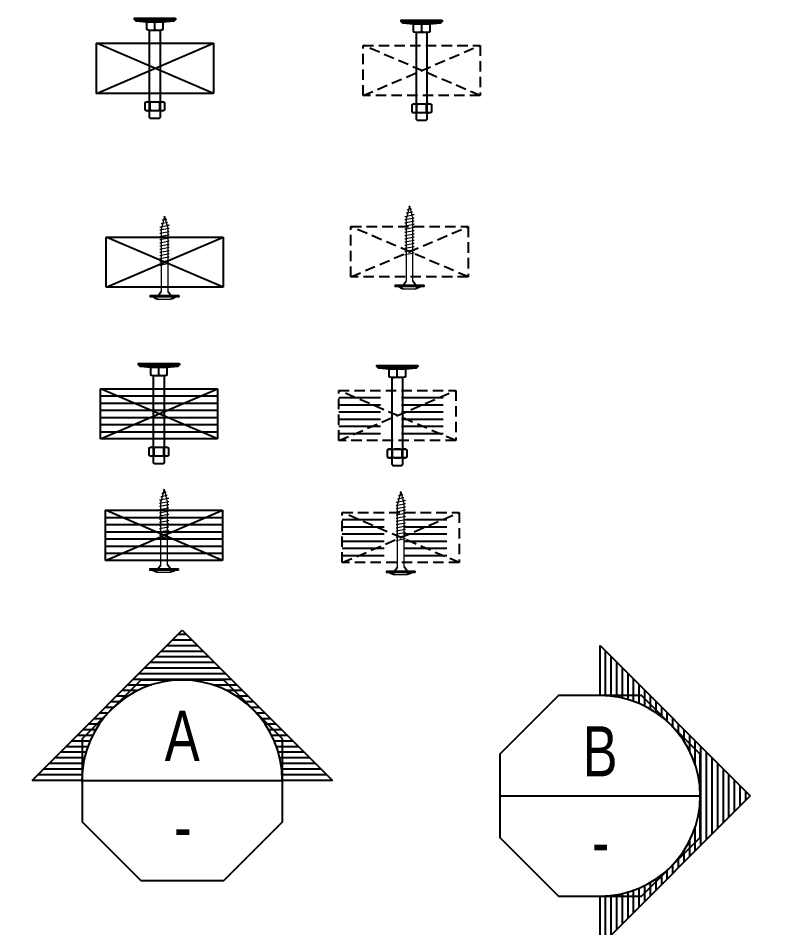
# Model space of a CAD drawing. Header units: inches. Extents: x 2832 to 8547, y -592 to 860.
# Drawn here: x 3632.61 to 3655.6, y 139.47 to 166.65 of the extents above; entities that cross this region are included whole.
import ezdxf
from ezdxf import colors
from ezdxf.entities.mleader import LeaderData, LeaderLine
from ezdxf.enums import TextEntityAlignment as Align
from ezdxf.math import Vec2, Vec3

# ---------------------------------------------------------------- set-up
doc = ezdxf.new("R2010")
doc.units = ezdxf.units.IN
doc.header["$LTSCALE"] = 5
doc.header["$MEASUREMENT"] = 0
doc.set_wipeout_variables(frame=1)
doc.linetypes.add('HIDDEN', pattern=[0.375, 0.25, -0.125])
for name, color, linetype in [('FMTEXTA', 4, 'Continuous'), ('FORM', 5, 'Continuous'), ('NOTES', 5, 'Continuous'), ('PLYA', 4, 'Continuous')]:
    doc.layers.add(name, color=color, linetype=linetype)
doc.styles.add('Arial Narrow', font='ARIALN.TTF', dxfattribs={"height": 1.5})
doc.styles.add('S', font='arial.ttf', dxfattribs={"height": 2})

# ---------------------------------------------------------------- blocks, each defined once
blk = doc.blocks.new('5_16 x 3 IN ELEV BOLT')
at = {"color": 0}
blk.add_lwpolyline([(0, 0.6135), (0.035, 0.6135), (0.085, 0.5635), (0.114, 0.24183), (0.34107, 0.24183), (0.364, 0.15625), (2.96695, 0.15625), (3, 0.1232), (3, -0.1232), (2.96695, -0.15625), (0.364, -0.15625), (0.34107, -0.24183), (0.114, -0.24183), (0.085, -0.5635), (0.035, -0.6135), (0, -0.6135)], close=True, dxfattribs=at)
for points in [[(0.035, 0.6135), (0.035, -0.6135)], [(0.085, 0.5635), (0.085, -0.5635)], [(0.114, 0.24183), (0.12038, 0.11805), (0.114, 0), (0.12038, -0.12378), (0.114, -0.24183)], [(0.34107, 0), (0.114, 0)], [(0.34107, -0.24183), (0.35707, -0.16524), (0.35941, -0.14109), (0.35941, -0.10074), (0.35618, -0.07021), (0.34963, -0.03486), (0.34107, 0), (0.34963, 0.03485), (0.35618, 0.07021), (0.36003, 0.11805), (0.35707, 0.16524), (0.34781, 0.21499), (0.34107, 0.24183)], [(0.364, 0.15625), (0.364, -0.15625)]]:
    blk.add_lwpolyline(points, dxfattribs=at)
blk = doc.blocks.new('VBA_2X4_BOLT')
at = {"color": 5, "ltscale": 0.25}
for p, q in [((0, 0), (0, 1.5)), ((0, 1.5), (3.5, 1.5)), ((3.5, 1.5), (3.5, 0)), ((3.5, 0), (0, 0))]:
    blk.add_line(p, q, dxfattribs=at)
at = {"color": 4, "ltscale": 0.25}
for p, q in [((0, 0), (3.5, 1.5)), ((3.5, 0), (0, 1.5))]:
    blk.add_line(p, q, dxfattribs=at)
at = {"layer": 'FORM', "rotation": 269.9999999999999}
blk.add_blockref('5_16 x 3 IN ELEV BOLT', (1.75, 2.25), dxfattribs=at)
blk.add_wipeout([(1.594, -0.516), (1.594, -0.25), (1.906, -0.25), (1.906, -0.516)]).dxf.layer = 'FORM'
at = {"layer": 'FORM'}
for points in [[(1.461, -0.493), (1.461, -0.272), (1.5, -0.25), (2, -0.25), (2.039, -0.272), (2.039, -0.493), (2, -0.516), (1.5, -0.516), (1.461, -0.493)], [(1.606, -0.493), (1.606, -0.272)], [(1.894, -0.493), (1.894, -0.272)]]:
    blk.add_lwpolyline(points, dxfattribs=at)
for centre, radius, start, end in [((1.534, -0.376), 0.126, 55.395, 125.1423), ((1.75, -0.728), 0.478, 72.411, 107.589), ((1.966, -0.376), 0.126, 54.9269, 124.5853), ((1.534, -0.389), 0.126, 234.8577, 304.605), ((1.75, -0.038), 0.478, 252.411, 287.589), ((1.966, -0.389), 0.126, 235.4147, 305.0731)]:
    blk.add_arc(centre, radius, start, end, dxfattribs=at)
blk = doc.blocks.new('SPAX SCREW_0.25 x 2.375')
at = {"color": 0, "linetype": 'ByBlock', "lineweight": 18}
for p, q in [((-0.434, 0.004), (-0.434, 0.038)), ((-0.43, 0), (0.434, 0)), ((0.19, 0.105), (-0.186, 0.105)), ((0.438, 0.004), (0.438, 0.038))]:
    blk.add_line(p, q, dxfattribs=at)
for p, q in [((-0.43, 0.042), (0.434, 0.042)), ((-0.188, 0), (-0.1, -0.122)), ((0.188, 0), (0.1, -0.122))]:
    blk.add_line(p, q)
at = {"color": 0, "linetype": 'ByBlock', "lineweight": 5}
for p, q in [((-0.094, -2), (-0.094, -0.14)), ((0.094, -0.14), (0.094, -2)), ((0.138, -0.914), (-0.138, -0.968)), ((-0.094, -0.977), (-0.138, -0.968)), ((0.138, -1.009), (-0.138, -1.063)), ((-0.094, -1.072), (-0.138, -1.063)), ((0.138, -0.914), (0.094, -0.906)), ((0.138, -1.009), (0.094, -1.001)), ((0.138, -1.105), (-0.138, -1.158)), ((-0.094, -1.167), (-0.138, -1.158)), ((0.138, -1.2), (-0.138, -1.253)), ((-0.094, -1.262), (-0.138, -1.253)), ((0.138, -1.295), (-0.138, -1.348)), ((-0.094, -1.357), (-0.138, -1.348)), ((0.138, -1.105), (0.094, -1.096)), ((0.138, -1.2), (0.094, -1.191)), ((0.138, -1.295), (0.094, -1.286)), ((0.138, -1.39), (-0.138, -1.444)), ((-0.094, -1.452), (-0.138, -1.444)), ((0.138, -1.485), (-0.138, -1.539)), ((-0.094, -1.547), (-0.138, -1.539)), ((0.138, -1.58), (-0.138, -1.634)), ((0.138, -1.39), (0.094, -1.381)), ((0.138, -1.485), (0.094, -1.476)), ((0.138, -1.58), (0.094, -1.572)), ((-0.094, -1.642), (-0.138, -1.634)), ((0.138, -1.675), (-0.138, -1.729)), ((-0.094, -1.738), (-0.138, -1.729)), ((0.138, -1.77), (-0.138, -1.824)), ((-0.094, -1.833), (-0.138, -1.824)), ((0.138, -1.866), (-0.138, -1.919)), ((0.138, -1.675), (0.094, -1.667)), ((0.138, -1.77), (0.094, -1.762)), ((0.138, -1.866), (0.094, -1.857)), ((-0.094, -1.928), (-0.138, -1.919)), ((0.138, -1.961), (-0.138, -2.014)), ((-0.088, -2.024), (-0.138, -2.014)), ((0.138, -2.056), (-0.138, -2.109)), ((-0.063, -2.124), (-0.138, -2.109)), ((0, -2.375), (-0.094, -2)), ((0.101, -2.158), (-0.09, -2.195)), ((0, -2.375), (0.094, -2)), ((0.101, -2.158), (0.057, -2.149)), ((0.138, -2.056), (0.083, -2.045)), ((0.138, -1.961), (0.094, -1.952)), ((-0.043, -2.204), (-0.09, -2.195)), ((0.071, -2.259), (-0.063, -2.285)), ((-0.02, -2.293), (-0.063, -2.285)), ((0.023, -2.356), (-0.002, -2.366)), ((0.023, -2.356), (0.005, -2.353)), ((0.071, -2.259), (0.031, -2.251))]:
    blk.add_line(p, q, dxfattribs=at)
at = {"lineweight": 18}
for centre, start, end in [((-0.43, 0.038), 90, 180), ((0.434, 0.038), 0, 90)]:
    blk.add_arc(centre, 0.00391, start, end, dxfattribs=at)
at = {"color": 0, "linetype": 'ByBlock', "lineweight": 18}
for centre, start, end in [((-0.43, 0.004), 180, 270), ((0.434, 0.004), 270, 0)]:
    blk.add_arc(centre, 0.00391, start, end, dxfattribs=at)
at = {"lineweight": 5}
for centre, start, end in [((-0.125, -0.14), 0, 35.7891), ((0.125, -0.14), 144.2109, 180)]:
    blk.add_arc(centre, 0.0312, start, end, dxfattribs=at)
for points in [[(-0.329, 0.042), (-0.263, 0.08), (-0.186, 0.105)], [(0.333, 0.042), (0.267, 0.08), (0.19, 0.105)]]:
    blk.add_spline(points, degree=3)
blk = doc.blocks.new('VBA_2X4_SPAX')
at = {"color": 5, "ltscale": 0.25}
for p, q in [((0, 0), (0, 1.5)), ((0, 1.5), (3.5, 1.5)), ((3.5, 1.5), (3.5, 0)), ((3.5, 0), (0, 0))]:
    blk.add_line(p, q, dxfattribs=at)
at = {"color": 4, "ltscale": 0.25}
for p, q in [((0, 0), (3.5, 1.5)), ((3.5, 0), (0, 1.5))]:
    blk.add_line(p, q, dxfattribs=at)
at = {"layer": 'FORM', "rotation": 180}
blk.add_blockref('SPAX SCREW_0.25 x 2.375', (1.75, -0.25), dxfattribs=at)
blk = doc.blocks.new('VBA_ELEV_A')
at = {"layer": 'NOTES'}
for p, q in [((-4.492, 0), (-0.001, 4.491)), ((0.131, 4.359), (-0.133, 4.359)), ((-0.001, 4.491), (4.49, 0)), ((0.299, 4.192), (-0.3, 4.192)), ((0.299, 4.192), (-0.3, 4.192)), ((0.634, 3.856), (-0.636, 3.856)), ((0.466, 4.024), (-0.468, 4.024)), ((0.802, 3.689), (-0.803, 3.689)), ((1.137, 3.353), (-1.139, 3.353)), ((0.969, 3.521), (-0.971, 3.521)), ((1.472, 3.018), (-1.474, 3.018)), ((1.305, 3.186), (-1.306, 3.186)), ((-0.917, 2.85), (-1.642, 2.85)), ((1.64, 2.85), (0.916, 2.85)), ((-1.625, 2.515), (-1.977, 2.515)), ((-1.33, 2.683), (-1.809, 2.683)), ((1.808, 2.683), (1.329, 2.683)), ((1.975, 2.515), (1.624, 2.515)), ((-2.053, 2.18), (-2.312, 2.18)), ((-1.859, 2.347), (-2.144, 2.347)), ((2.143, 2.347), (1.858, 2.347)), ((2.311, 2.18), (2.052, 2.18)), ((-2.218, 2.012), (-2.48, 2.012)), ((2.478, 2.012), (2.216, 2.012)), ((-2.481, 1.677), (-2.815, 1.677)), ((-2.359, 1.844), (-2.647, 1.844)), ((2.646, 1.844), (2.358, 1.844)), ((2.814, 1.677), (2.48, 1.677)), ((-2.587, 1.509), (-2.983, 1.509)), ((2.981, 1.509), (2.585, 1.509)), ((-2.755, 1.174), (-3.318, 1.174)), ((-2.678, 1.341), (-3.15, 1.341)), ((3.149, 1.341), (2.676, 1.341)), ((3.317, 1.174), (2.754, 1.174)), ((-2.875, 0.838), (-3.653, 0.838)), ((-2.821, 1.006), (-3.486, 1.006)), ((3.484, 1.006), (2.819, 1.006)), ((3.652, 0.838), (2.873, 0.838)), ((-2.919, 0.671), (-3.821, 0.671)), ((3.82, 0.671), (2.917, 0.671)), ((-2.976, 0.335), (-4.156, 0.335)), ((-2.952, 0.503), (-3.989, 0.503)), ((3.987, 0.503), (2.951, 0.503)), ((4.155, 0.335), (2.974, 0.335)), ((-2.995, 0), (-4.492, 0)), ((-2.99, 0.168), (-4.324, 0.168)), ((4.323, 0.168), (2.988, 0.168)), ((4.49, 0), (2.993, 0))]:
    blk.add_line(p, q, dxfattribs=at)
blk.add_arc((-0.003, 0), 2.996, 0, 180, dxfattribs=at)
at = {"layer": 'PLYA'}
blk.add_line((-3.02, 0), (3.02, 0), dxfattribs=at)
blk.add_lwpolyline([(2.996, 1.241), (1.241, 2.996), (-1.241, 2.996), (-2.996, 1.241), (-2.996, -1.241), (-1.241, -2.996), (1.241, -2.996), (2.996, -1.241)], close=True, dxfattribs=at)
at = {"layer": 'PLYA', "style": 'S', "width": 0.75}
for s, p in [('A', (0, 1.331)), ('-', (0.018, -1.374))]:
    blk.add_text(s, height=1.497, dxfattribs=at).set_placement(p, align=Align.MIDDLE)
blk = doc.blocks.new('VBA_ELEV_B')
at = {"layer": 'NOTES'}
for p, q in [((-0.003, 2.992), (-0.003, 4.489)), ((-0.003, 4.489), (4.488, -0.002)), ((0.164, 2.987), (0.164, 4.321)), ((0.332, 2.973), (0.332, 4.153)), ((0.5, 2.949), (0.5, 3.986)), ((0.667, 2.916), (0.667, 3.818)), ((0.835, 2.872), (0.835, 3.65)), ((1.003, 2.818), (1.003, 3.483)), ((1.17, 2.752), (1.17, 3.315)), ((1.338, 2.674), (1.338, 3.147)), ((1.506, 2.584), (1.506, 2.98)), ((1.673, 2.478), (1.673, 2.812)), ((1.841, 2.356), (1.841, 2.644)), ((2.009, 2.215), (2.009, 2.477)), ((2.176, 2.05), (2.176, 2.309)), ((2.344, 1.856), (2.344, 2.141)), ((2.512, 1.622), (2.512, 1.974)), ((2.679, 1.327), (2.679, 1.806)), ((2.847, 0.914), (2.847, 1.638)), ((3.015, -1.475), (3.015, 1.471)), ((3.182, -1.308), (3.182, 1.303)), ((3.35, -1.14), (3.35, 1.135)), ((3.518, -0.972), (3.518, 0.968)), ((3.685, -0.805), (3.685, 0.8)), ((3.853, -0.637), (3.853, 0.632)), ((4.021, -0.469), (4.021, 0.465)), ((4.188, -0.302), (4.188, 0.297)), ((4.188, -0.302), (4.188, 0.297)), ((4.356, -0.134), (4.356, 0.129)), ((4.488, -0.002), (-0.003, -4.493)), ((2.847, -1.643), (2.847, -0.919)), ((2.679, -1.811), (2.679, -1.332)), ((2.512, -1.978), (2.512, -1.627)), ((2.344, -2.146), (2.344, -1.861)), ((2.176, -2.314), (2.176, -2.055)), ((1.841, -2.649), (1.841, -2.361)), ((2.009, -2.481), (2.009, -2.22)), ((1.338, -3.152), (1.338, -2.679)), ((1.506, -2.984), (1.506, -2.588)), ((1.673, -2.817), (1.673, -2.483)), ((0.332, -4.158), (0.332, -2.978)), ((0.5, -3.99), (0.5, -2.954)), ((0.667, -3.823), (0.667, -2.92)), ((0.835, -3.655), (0.835, -2.877)), ((1.003, -3.487), (1.003, -2.822)), ((1.17, -3.32), (1.17, -2.757)), ((-0.003, -4.493), (-0.003, -2.996)), ((0.164, -4.326), (0.164, -2.992))]:
    blk.add_line(p, q, dxfattribs=at)
blk.add_arc((-0.003, 0), 2.996, 270, 90, dxfattribs=at)
at = {"layer": 'PLYA'}
blk.add_line((-3.02, 0), (3.02, 0), dxfattribs=at)
blk.add_lwpolyline([(2.996, 1.241), (1.241, 2.996), (-1.241, 2.996), (-2.996, 1.241), (-2.996, -1.241), (-1.241, -2.996), (1.241, -2.996), (2.996, -1.241)], close=True, dxfattribs=at)
at = {"layer": 'PLYA', "style": 'S', "width": 0.75}
for s, p in [('B', (0, 1.331)), ('-', (0.018, -1.374))]:
    blk.add_text(s, height=1.497, dxfattribs=at).set_placement(p, align=Align.MIDDLE)
blk = doc.blocks.new('VBA_LVL_BOLT')
at = {"color": 5, "ltscale": 0.25}
for p, q in [((0, 0), (0, 1.5)), ((0, 1.5), (3.5, 1.5)), ((3.5, 1.5), (3.5, 0)), ((3.5, 0), (0, 0))]:
    blk.add_line(p, q, dxfattribs=at)
at = {"color": 4, "ltscale": 0.25}
for p, q in [((0, 0), (3.5, 1.5)), ((3.5, 0), (0, 1.5))]:
    blk.add_line(p, q, dxfattribs=at)
for p, q in [((0, 1.286), (3.5, 1.286)), ((0, 1.071), (3.5, 1.071)), ((0, 0.857), (3.5, 0.857)), ((0, 0.643), (3.5, 0.643)), ((0, 0.429), (3.5, 0.429)), ((0, 0.214), (3.5, 0.214))]:
    blk.add_line(p, q)
at = {"layer": 'FORM', "rotation": 269.9999999999999}
blk.add_blockref('5_16 x 3 IN ELEV BOLT', (1.75, 2.25), dxfattribs=at)
blk.add_wipeout([(1.594, -0.516), (1.594, -0.25), (1.906, -0.25), (1.906, -0.516)]).dxf.layer = 'FORM'
at = {"layer": 'FORM'}
for points in [[(1.461, -0.493), (1.461, -0.272), (1.5, -0.25), (2, -0.25), (2.039, -0.272), (2.039, -0.493), (2, -0.516), (1.5, -0.516), (1.461, -0.493)], [(1.606, -0.493), (1.606, -0.272)], [(1.894, -0.493), (1.894, -0.272)]]:
    blk.add_lwpolyline(points, dxfattribs=at)
for centre, radius, start, end in [((1.534, -0.376), 0.126, 55.395, 125.1423), ((1.75, -0.728), 0.478, 72.411, 107.589), ((1.966, -0.376), 0.126, 54.9269, 124.5853), ((1.534, -0.389), 0.126, 234.8577, 304.605), ((1.75, -0.038), 0.478, 252.411, 287.589), ((1.966, -0.389), 0.126, 235.4147, 305.0731)]:
    blk.add_arc(centre, radius, start, end, dxfattribs=at)
blk = doc.blocks.new('VBA_LVL_SPAX')
at = {"color": 5, "ltscale": 0.25}
for p, q in [((0, 0), (0, 1.5)), ((0, 1.5), (3.5, 1.5)), ((3.5, 1.5), (3.5, 0)), ((3.5, 0), (0, 0))]:
    blk.add_line(p, q, dxfattribs=at)
at = {"color": 4, "ltscale": 0.25}
for p, q in [((0, 0), (3.5, 1.5)), ((3.5, 0), (0, 1.5))]:
    blk.add_line(p, q, dxfattribs=at)
for p, q in [((0, 1.286), (3.5, 1.286)), ((0, 1.071), (3.5, 1.071)), ((0, 0.857), (3.5, 0.857)), ((0, 0.643), (3.5, 0.643)), ((0, 0.429), (3.5, 0.429)), ((0, 0.214), (3.5, 0.214))]:
    blk.add_line(p, q)
at = {"layer": 'FORM', "rotation": 180}
blk.add_blockref('SPAX SCREW_0.25 x 2.375', (1.75, -0.25), dxfattribs=at)
blk = doc.blocks.new('VBA_2X4_BOLT_HIDDEN')
at = {"layer": 'FMTEXTA', "linetype": 'HIDDEN', "ltscale": 0.25}
for p, q in [((0, 0), (0, 1.5)), ((0, 1.5), (3.5, 1.5)), ((0, 0), (3.5, 1.5)), ((3.5, 0), (0, 1.5)), ((3.5, 1.5), (3.5, 0)), ((3.5, 0), (0, 0))]:
    blk.add_line(p, q, dxfattribs=at)
at = {"layer": 'FMTEXTA', "rotation": 269.9999999999999}
blk.add_blockref('5_16 x 3 IN ELEV BOLT', (1.75, 2.25), dxfattribs=at)
blk.add_wipeout([(1.594, -0.516), (1.594, -0.25), (1.906, -0.25), (1.906, -0.516)]).dxf.layer = 'FMTEXTA'
at = {"layer": 'FMTEXTA'}
for points in [[(1.461, -0.493), (1.461, -0.272), (1.5, -0.25), (2, -0.25), (2.039, -0.272), (2.039, -0.493), (2, -0.516), (1.5, -0.516), (1.461, -0.493)], [(1.606, -0.493), (1.606, -0.272)], [(1.894, -0.493), (1.894, -0.272)]]:
    blk.add_lwpolyline(points, dxfattribs=at)
for centre, radius, start, end in [((1.534, -0.376), 0.126, 55.395, 125.1423), ((1.75, -0.728), 0.478, 72.411, 107.589), ((1.966, -0.376), 0.126, 54.9269, 124.5853), ((1.534, -0.389), 0.126, 234.8577, 304.605), ((1.75, -0.038), 0.478, 252.411, 287.589), ((1.966, -0.389), 0.126, 235.4147, 305.0731)]:
    blk.add_arc(centre, radius, start, end, dxfattribs=at)
blk = doc.blocks.new('VBA_2X4_SPAX_HIDDEN')
at = {"layer": 'FMTEXTA', "linetype": 'HIDDEN', "ltscale": 0.25}
for p, q in [((0, 0), (0, 1.5)), ((0, 1.5), (3.5, 1.5)), ((0, 0), (3.5, 1.5)), ((3.5, 0), (0, 1.5)), ((3.5, 1.5), (3.5, 0)), ((3.5, 0), (0, 0))]:
    blk.add_line(p, q, dxfattribs=at)
at = {"layer": 'FMTEXTA', "rotation": 180}
blk.add_blockref('SPAX SCREW_0.25 x 2.375', (1.75, -0.25), dxfattribs=at)
blk = doc.blocks.new('VBA_LVL_BOLT_HIDDEN')
at = {"layer": 'FMTEXTA', "linetype": 'HIDDEN', "ltscale": 0.25}
for p, q in [((0, 0), (0, 1.5)), ((0, 1.5), (3.5, 1.5)), ((0, 0), (3.5, 1.5)), ((3.5, 0), (0, 1.5)), ((3.5, 1.5), (3.5, 0)), ((3.5, 0), (0, 0))]:
    blk.add_line(p, q, dxfattribs=at)
at = {"layer": 'FMTEXTA', "linetype": 'HIDDEN'}
for p, q in [((0, 1.286), (3.5, 1.286)), ((0, 1.071), (3.5, 1.071)), ((0, 0.857), (3.5, 0.857)), ((0, 0.643), (3.5, 0.643)), ((0, 0.429), (3.5, 0.429)), ((0, 0.214), (3.5, 0.214))]:
    blk.add_line(p, q, dxfattribs=at)
at = {"layer": 'FMTEXTA', "rotation": 269.9999999999999}
blk.add_blockref('5_16 x 3 IN ELEV BOLT', (1.75, 2.25), dxfattribs=at)
blk.add_wipeout([(1.594, -0.516), (1.594, -0.25), (1.906, -0.25), (1.906, -0.516)]).dxf.layer = 'FMTEXTA'
at = {"layer": 'FMTEXTA'}
for points in [[(1.461, -0.493), (1.461, -0.272), (1.5, -0.25), (2, -0.25), (2.039, -0.272), (2.039, -0.493), (2, -0.516), (1.5, -0.516), (1.461, -0.493)], [(1.606, -0.493), (1.606, -0.272)], [(1.894, -0.493), (1.894, -0.272)]]:
    blk.add_lwpolyline(points, dxfattribs=at)
for centre, radius, start, end in [((1.534, -0.376), 0.126, 55.395, 125.1423), ((1.75, -0.728), 0.478, 72.411, 107.589), ((1.966, -0.376), 0.126, 54.9269, 124.5853), ((1.534, -0.389), 0.126, 234.8577, 304.605), ((1.75, -0.038), 0.478, 252.411, 287.589), ((1.966, -0.389), 0.126, 235.4147, 305.0731)]:
    blk.add_arc(centre, radius, start, end, dxfattribs=at)
blk = doc.blocks.new('VBA_LVL_SPAX_HIDDEN')
at = {"layer": 'FMTEXTA', "linetype": 'HIDDEN', "ltscale": 0.25}
for p, q in [((0, 0), (0, 1.5)), ((0, 1.5), (3.5, 1.5)), ((0, 0), (3.5, 1.5)), ((3.5, 0), (0, 1.5)), ((3.5, 1.5), (3.5, 0)), ((3.5, 0), (0, 0))]:
    blk.add_line(p, q, dxfattribs=at)
at = {"layer": 'FMTEXTA', "linetype": 'HIDDEN'}
for p, q in [((0, 1.286), (3.5, 1.286)), ((0, 1.071), (3.5, 1.071)), ((0, 0.857), (3.5, 0.857)), ((0, 0.643), (3.5, 0.643)), ((0, 0.429), (3.5, 0.429)), ((0, 0.214), (3.5, 0.214))]:
    blk.add_line(p, q, dxfattribs=at)
at = {"layer": 'FMTEXTA', "rotation": 180}
blk.add_blockref('SPAX SCREW_0.25 x 2.375', (1.75, -0.25), dxfattribs=at)
blk = doc.blocks.new('VBA_PLAN_NOTES2')
at = {"layer": 'NOTES'}
ml = blk.add_multileader_mtext('Standard', dxfattribs=at)
ml.set_content('PINNED ANGLE\\P(TURNED DOWN)', color=5, style='Arial Narrow')
ml.set_leader_properties(color=4)
ml.build(insert=Vec2(0, 0))
ml.multileader.update_dxf_attribs({"text_left_attachment_type": 2, "text_right_attachment_type": 2, "dogleg_length": 0.0625, "arrow_head_size": 1.5, "scale": 12})
ctx = ml.context
ctx.base_point, ctx.scale, ctx.char_height, ctx.arrow_head_size, ctx.landing_gap_size, ctx.plane_origin = Vec3(11.892, 79.526, 0.001), 12, 1.5, 1.5, 0.75, Vec3(6.249, 82.055, 0.001)
ctx.left_attachment, ctx.right_attachment = 2, 2
notes = []
notes.append((ctx, [(0, (1, 1, 0), (11.142, 79.526, 0.001), (1, 0), 0.75, [(0, [(6.249, 82.055, 0.001)], 0, [])])]))
ctx.mtext.insert, ctx.mtext.width, ctx.mtext.flow_direction = Vec3(12.642, 81.773, 0.001), 17.01689, 5
ml = blk.add_multileader_mtext('Standard', dxfattribs=at)
ml.set_content('OPERATOR ANGLE (TURNED UP)', color=5, style='Arial Narrow')
ml.set_leader_properties(color=4)
ml.build(insert=Vec2(0, 0))
ml.multileader.update_dxf_attribs({"text_left_attachment_type": 2, "text_right_attachment_type": 2, "dogleg_length": 0.0625, "arrow_head_size": 1.5, "scale": 12})
ctx = ml.context
ctx.base_point, ctx.scale, ctx.char_height, ctx.arrow_head_size, ctx.landing_gap_size, ctx.plane_origin = Vec3(-2.66, 71.397, 0.063), 12, 1.5, 1.5, 0.75, Vec3(3.675, 54.35, 0.063)
ctx.left_attachment, ctx.right_attachment = 2, 2
notes.append((ctx, [(0, (1, 1, 0), (-3.41, 71.397, 0.063), (1, 0), 0.75, [(0, [(-8.872, 77.244, 0.063)], 0, [])])]))
ctx.mtext.insert, ctx.mtext.width, ctx.mtext.flow_direction = Vec3(-1.91, 73.644, 0.063), 18.5633, 5
for ctx, leaders in notes:
    for number, flags, end, landing, length, lines in leaders:
        leader = LeaderData()
        leader.index, (leader.has_last_leader_line, leader.has_dogleg_vector, leader.attachment_direction) = number, flags
        leader.last_leader_point, leader.dogleg_vector, leader.dogleg_length = Vec3(end), Vec3(landing), length
        for number, points, colour, breaks in lines:
            line = LeaderLine()
            line.index, line.vertices, line.color, line.breaks = number, Vec3.list(points), colors.encode_raw_color(colour), breaks
            leader.lines.append(line)
        ctx.leaders.append(leader)

msp = doc.modelspace()

# ---------------------------------------------------------------- block references
at = {"layer": 'FMTEXTA'}
for name, p in [('VBA_2X4_BOLT_HIDDEN', (3642.92993, 164.34063)), ('VBA_2X4_SPAX_HIDDEN', (3642.56507, 158.92343)), ('VBA_LVL_BOLT_HIDDEN', (3642.20021, 154.02711)), ('VBA_LVL_SPAX_HIDDEN', (3642.30446, 150.38092))]:
    msp.add_blockref(name, p, dxfattribs=at)
at = {"layer": 'FORM'}
for name, p in [('VBA_2X4_BOLT', (3634.95105, 164.40275)), ('VBA_2X4_SPAX', (3635.2408, 158.6124)), ('VBA_LVL_BOLT', (3635.0698, 154.07976)), ('VBA_LVL_SPAX', (3635.22743, 150.44784)), ('VBA_PLAN_NOTES2', (3503.4051, 68.70547)), ('VBA_ELEV_A', (3637.51817, 143.87363)), ('VBA_ELEV_B', (3650.01553, 143.4111))]:
    msp.add_blockref(name, p, dxfattribs=at)

doc.saveas('drawing.dxf')
